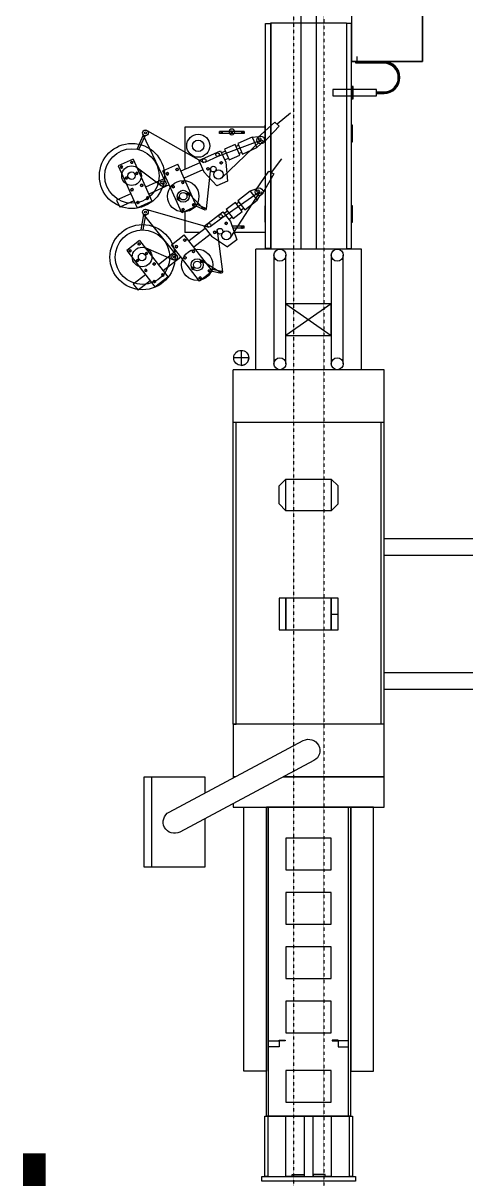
# Model space of a CAD drawing. Header units: millimetres. Extents: x -1732 to 458256, y -4349 to 130988.
# Drawn here: x 48993 to 51927, y 10436 to 18100 of the extents above; entities that cross this region are included whole.
import ezdxf

# ---------------------------------------------------------------- set-up
doc = ezdxf.new("R2010")
doc.units = ezdxf.units.MM
doc.header["$LTSCALE"] = 0.01
doc.header["$MEASUREMENT"] = 0
for name, pattern in [('CENTER2', [28.575, 19.05, -3.175, 3.175, -3.175]), ('HIDDEN2', [4.7625, 3.175, -1.5875]), ('PHANTOM2', [31.75, 15.875, -3.175, 3.175, -3.175, 3.175, -3.175])]:
    doc.linetypes.add(name, pattern=pattern)
doc.layers.get('0').update_dxf_attribs({"color": 251, "linetype": 'CONTINUOUS'})
for name, color, linetype in [('F-E-EQP-AXE', 251, 'CENTER2'), ('F-E-EQP-BIELO', 251, 'CONTINUOUS'), ('F-E-EQP-CAN', 251, 'HIDDEN2'), ('F-E-EQP-HD2', 251, 'HIDDEN2'), ('S-E-ACI', 251, 'PHANTOM2')]:
    doc.layers.add(name, color=color, linetype=linetype)

# ---------------------------------------------------------------- blocks, each defined once
blk = doc.blocks.new('3-8HEXB')
blk.add_lwpolyline([(-0.16, 0.28), (-0.32, 0), (-0.16, -0.28), (0.16, -0.28), (0.32, 0), (0.16, 0.28)], close=True)
blk.add_circle((0, 0), 0.281)
blk = doc.blocks.new('5-16HEXB')
blk.add_lwpolyline([(-0.14, 0.25), (-0.29, 0), (-0.14, -0.25), (0.14, -0.25), (0.29, 0), (0.14, 0.25)], close=True)
blk.add_circle((0, 0), 0.25)
blk = doc.blocks.new('30T')
blk.add_line((0, 0), (0, -0.08975))
for radius in [0.75, 0.1719]:
    blk.add_circle((0, 0), radius)
at = {"layer": 'F-E-EQP-AXE'}
for p, q in [((-0.08975, 0), (0.08975, 0)), ((0, -0.08975), (0, 0.08975))]:
    blk.add_line(p, q, dxfattribs=at)
at = {"layer": 'F-E-EQP-HD2'}
blk.add_circle((0, 0), 0.1919, dxfattribs=at)

msp = doc.modelspace()

# ---------------------------------------------------------------- linework, layer by layer
at = {"layer": 'F-E-EQP-BIELO'}
for p, q in [((50835.12361, 16601.13913), (50835.12361, 19101.13913)), ((50935.12361, 19101.13913), (50935.12361, 16601.13913)), ((50764.38967, 17502.70577), (50675.79481, 17429.65661)), ((50065.16408, 17410.11339), (50065.16408, 17129.1446)), ((50600.12361, 17410.11339), (50065.16408, 17410.11339)), ((50548.41772, 17340.84277), (50662.23483, 17443.55069)), ((50689.90054, 17416.69571), (50584.12498, 17303.86229)), ((50662.23483, 17443.55069), (50689.90054, 17416.69571)), ((49748.42014, 17263.418), (49790.66777, 17357.99607)), ((49761.04036, 17260.53181), (49802.26347, 17352.81632)), ((49938.69257, 17043.30662), (49786.58251, 17363.63344)), ((49805.31831, 17390.79365), (49805.49234, 17391.18325)), ((49816.69945, 17385.81468), (50189.45799, 17176.47418)), ((49816.91401, 17385.6139), (49817.08804, 17386.0035)), ((50286.58409, 17216.36465), (50568.11868, 17324.40881)), ((50458.42361, 17381.0766), (50295.0321, 17381.0766)), ((50295.0321, 17368.3766), (50295.0321, 17381.0766)), ((50458.42361, 17368.3766), (50295.0321, 17368.3766)), ((50302.7156, 17381.0766), (50302.7156, 17368.3766)), ((50307.7321, 17385.25132), (50307.7321, 17364.87246)), ((50312.7486, 17381.0766), (50312.7486, 17368.3766)), ((50371.2321, 17381.0766), (50371.2321, 17368.3766)), ((50511.4956, 17343.30455), (50415.90982, 17300.42132)), ((50440.70711, 17381.0766), (50440.70711, 17368.3766)), ((50445.72361, 17385.25132), (50445.72361, 17364.87246)), ((50450.74011, 17381.0766), (50450.74011, 17368.3766)), ((50458.42361, 17381.0766), (50458.42361, 17368.3766)), ((50511.4956, 17343.30455), (50542.68651, 17273.78069)), ((50512.04329, 17344.0836), (50553.83854, 17348.47438)), ((50157.47641, 17188.31997), (50302.31778, 17253.30103)), ((50302.31778, 17253.30103), (50336.37781, 17177.38197)), ((50333.3943, 17249.48234), (50308.95082, 17238.51612)), ((50565.14081, 17317.6769), (50312.24178, 17076.77346)), ((50421.1083, 17288.83401), (50403.55497, 17280.95895)), ((50415.90982, 17300.42132), (50447.10073, 17230.89746)), ((50447.10073, 17230.89746), (50542.68651, 17273.78069)), ((50542.68651, 17273.78069), (50569.4117, 17299.10609)), ((49721.74575, 17197.78736), (49623.25361, 17153.60024)), ((49721.74575, 17197.78736), (49846.50939, 16919.69192)), ((50164.10945, 17173.53506), (50039.1942, 17117.49358)), ((50157.47641, 17188.31997), (50191.53643, 17112.40091)), ((50198.59971, 17176.89168), (50286.58409, 17216.36465)), ((50353.54959, 17202.84659), (50329.74476, 17192.16688)), ((50336.37781, 17177.38197), (50348.16936, 17051.15909)), ((50441.90224, 17242.48477), (50423.71011, 17234.32312)), ((50706.35585, 17200.38112), (50637.50501, 17108.48558)), ((49623.25361, 17153.60024), (49748.01725, 16875.5048)), ((49751.1925, 17139.95059), (49909.99858, 17019.93693)), ((49919.90813, 17119.6557), (50018.40027, 17163.84282)), ((50044.67177, 16841.56026), (49919.90813, 17119.6557)), ((50143.1639, 16885.74738), (50018.40027, 17163.84282)), ((50184.90339, 17127.18582), (50059.98814, 17071.14434)), ((50191.53643, 17112.40091), (50277.97635, 17019.66798)), ((50236.04259, 17139.47444), (50205.85938, 16867.16985)), ((50534.68838, 16992.11736), (50621.04884, 17118.7867)), ((50654.27126, 17099.22009), (50578.11498, 16964.60928)), ((50621.04884, 17118.7867), (50654.27126, 17099.22009)), ((49940.70207, 17073.30646), (49804.92151, 17012.3904)), ((49961.49601, 17026.95722), (49825.71545, 16966.04116)), ((49909.28481, 17036.99252), (49908.87436, 17037.10914)), ((49912.75611, 17049.2089), (49912.34566, 17049.32553)), ((50348.16936, 17051.15909), (50277.97635, 17019.66798)), ((49706.42937, 16968.20328), (49612.8839, 16926.23541)), ((50195.05481, 16862.40709), (50085.38088, 16976.51639)), ((50309.63134, 16809.35802), (50557.7115, 16980.79751)), ((50556.40662, 16973.55295), (50367.51046, 16679.76625)), ((50498.22835, 16985.79523), (50415.46434, 16921.56339)), ((50498.22835, 16985.79523), (50544.94708, 16925.59722)), ((50498.5767, 16986.68154), (50538.15485, 17000.81278)), ((50544.94708, 16925.59722), (50564.93994, 16956.51481)), ((49612.8839, 16926.23541), (49633.67784, 16879.88617)), ((49727.22331, 16921.85404), (49633.67784, 16879.88617)), ((49748.01725, 16875.5048), (49846.50939, 16919.69192)), ((49800.79346, 16865.27078), (49800.87062, 16865.69044)), ((49813.0282, 16863.11865), (50224.66417, 16747.67083)), ((49813.28408, 16862.97419), (49813.36124, 16863.39385)), ((50143.1639, 16885.74738), (50044.67177, 16841.56026)), ((50142.63859, 16886.9183), (50196.85626, 16860.58118)), ((50144.94461, 16899.91723), (50202.40542, 16872.0047)), ((50423.25079, 16911.53038), (50408.05204, 16899.73487)), ((50415.46434, 16921.56339), (50462.18306, 16861.36537)), ((50454.39661, 16871.39838), (50438.64475, 16859.1736)), ((50462.18306, 16861.36537), (50544.94708, 16925.59722)), ((49775.56595, 16728.06462), (49794.2977, 16829.94197)), ((49788.51083, 16728.23859), (49806.78832, 16827.64537)), ((50012.41351, 16559.07985), (49788.99733, 16834.45587)), ((50065.16408, 16847.92051), (50065.16408, 16711.61339)), ((50190.79028, 16751.63366), (50316.2028, 16848.96434)), ((50233.44908, 16750.23416), (50309.63134, 16809.35802)), ((50316.2028, 16848.96434), (50367.21898, 16783.22898)), ((50347.30264, 16852.58822), (50326.13798, 16836.16267)), ((50377.89548, 16812.02705), (50357.2838, 16796.03066)), ((50367.21898, 16783.22898), (50408.46851, 16663.35516)), ((50165.65375, 16711.61339), (50065.16408, 16711.61339)), ((50200.72546, 16738.83198), (50092.5662, 16654.89129)), ((50190.79028, 16751.63366), (50241.80646, 16685.8983)), ((50278.66535, 16722.71129), (50313.60417, 16450.97595)), ((50458.42361, 16753.35017), (50377.50051, 16753.35017)), ((50458.42361, 16740.65017), (50381.87068, 16740.65017)), ((50600.12361, 16711.61339), (50391.86247, 16711.61339)), ((50440.70711, 16740.65017), (50440.70711, 16753.35017)), ((50445.72361, 16736.47545), (50445.72361, 16756.85431)), ((50450.74011, 16740.65017), (50450.74011, 16753.35017)), ((50458.42361, 16740.65017), (50458.42361, 16753.35017)), ((49765.13529, 16657.99247), (49679.85478, 16591.80761)), ((49765.13529, 16657.99247), (49952.0102, 16417.20043)), ((49976.13987, 16628.83844), (50061.42038, 16695.0233)), ((50248.29529, 16454.23125), (50061.42038, 16695.0233)), ((50231.87128, 16698.69998), (50123.71202, 16614.75928)), ((50241.80646, 16685.8983), (50347.69111, 16616.18678)), ((50408.46851, 16663.35516), (50347.69111, 16616.18678)), ((49679.85478, 16591.80761), (49866.72969, 16351.01556)), ((49807.40075, 16608.73972), (49990.0459, 16529.59805)), ((50007.28568, 16588.70643), (49889.71857, 16497.46444)), ((50163.01477, 16388.04639), (49976.13987, 16628.83844)), ((49985.81675, 16558.69387), (49985.39037, 16558.71033)), ((50655.12361, 16561.13913), (50655.12361, 15841.13913)), ((50735.12361, 15841.13913), (50735.12361, 16561.13913)), ((51035.12361, 16561.13913), (51035.12361, 15841.13913)), ((51115.12361, 15841.13913), (51115.12361, 16561.13913)), ((50038.4315, 16548.57442), (49920.86438, 16457.33243)), ((49985.32683, 16546.00332), (49984.90045, 16546.01978)), ((50304.22895, 16443.79765), (50170.72145, 16528.79793)), ((49804.43805, 16431.27958), (49723.44066, 16368.41878)), ((49866.72969, 16351.01556), (49952.0102, 16417.20043)), ((50248.29529, 16454.23125), (50163.01477, 16388.04639)), ((50246.68132, 16468.42106), (50309.10667, 16454.85901)), ((50247.50845, 16455.24511), (50306.41047, 16442.44851)), ((49723.44066, 16368.41878), (49754.58648, 16328.28678)), ((49835.58387, 16391.14757), (49754.58648, 16328.28678)), ((50438.82361, 15929.83913), (50438.82361, 15829.83913)), ((50735.12361, 15076.43913), (50690.12361, 15031.43913)), ((50690.12361, 14911.43913), (50690.12361, 15031.43913)), ((51035.12361, 15076.43913), (51080.12361, 15031.43913)), ((51080.12361, 14911.43913), (51080.12361, 15031.43913)), ((50735.12361, 14866.43913), (50690.12361, 14911.43913)), ((51035.12361, 14866.43913), (51080.12361, 14911.43913)), ((51035.12361, 14076.13913), (51035.12361, 14286.13913)), ((51035.12361, 14181.13913), (51080.12361, 14181.13913)), ((49846.72361, 12502.33913), (49846.72361, 13102.73913)), ((50615.12361, 10851.13913), (51155.12361, 10851.13913))]:
    msp.add_line(p, q, dxfattribs=at)
for points in [[(51170.12361, 18249.93913), (51170.12361, 17844.93913), (51640.12361, 17844.93913), (51640.12361, 18249.93913), (51220.12361, 18249.93913), (51170.12361, 18249.93913)], [(51220.12361, 18249.93913), (51640.12361, 18249.93913), (51640.12361, 17844.93913), (51170.12361, 17844.93913)], [(50600.12361, 16604.33913), (50600.12361, 18098.03913), (50635.12361, 18098.03913), (50635.12361, 16604.33913), (50600.12361, 16604.33913)], [(51135.12361, 18101.13913), (51135.12361, 16601.13913), (50635.12361, 16601.13913), (50635.12361, 18101.13913), (51135.12361, 18101.13913)], [(51170.12361, 16604.33913), (51170.12361, 18098.03913), (51135.12361, 18098.03913), (51135.12361, 16604.33913), (51170.12361, 16604.33913)], [(51044.82361, 17660.13913), (51044.82361, 17617.13913), (51334.82361, 17617.13913), (51334.82361, 17660.13913), (51044.82361, 17660.13913)], [(51170.12361, 17680.13913), (51170.12361, 17597.13913), (51180.12361, 17597.13913), (51180.12361, 17680.13913), (51170.12361, 17680.13913)], [(50600.12361, 17313.13913), (50600.12361, 17423.13913), (50595.12361, 17423.13913), (50595.12361, 17313.13913), (50600.12361, 17313.13913)], [(51175.12361, 17313.13913), (51175.12361, 17423.13913), (51170.12361, 17423.13913), (51170.12361, 17313.13913), (51175.12361, 17313.13913)], [(50600.12361, 16779.13913), (50600.12361, 16889.13913), (50595.12361, 16889.13913), (50595.12361, 16779.13913), (50600.12361, 16779.13913)], [(51175.12361, 16779.13913), (51175.12361, 16889.13913), (51170.12361, 16889.13913), (51170.12361, 16779.13913), (51175.12361, 16779.13913)], [(51235.12361, 16601.13913), (50535.12361, 16601.13913)], [(50535.12361, 15801.13913), (50535.12361, 16601.13913)], [(51235.12361, 15801.13913), (51235.12361, 16601.13913)], [(50735.12361, 16027.73913), (51035.12361, 16027.73913), (51035.12361, 16237.73913), (50735.12361, 16237.73913), (51035.12361, 16027.73913), (51035.12361, 16237.73913), (50735.12361, 16027.73913), (50735.12361, 16237.73913)], [(50488.82361, 15879.83913), (50388.82361, 15879.83913)], [(50385.12361, 15451.13913), (50385.12361, 15801.13913)], [(51385.12361, 15801.13913), (50385.12361, 15801.13913)], [(51385.12361, 15451.13913), (51385.12361, 15801.13913)], [(51385.12361, 15451.13913), (50385.12361, 15451.13913)], [(51385.12361, 15451.13913), (50385.12361, 15451.13913)], [(50385.12361, 13451.13913), (50385.12361, 15451.13913)], [(50385.12361, 13451.13913), (50405.12361, 13451.13913), (50405.12361, 15451.13913)], [(51385.12361, 13451.13913), (51365.12361, 13451.13913), (51365.12361, 15451.13913)], [(51385.12361, 13451.13913), (51385.12361, 15451.13913)], [(51035.12361, 14866.43913), (50735.12361, 14866.43913), (50735.12361, 15076.43913), (51035.12361, 15076.43913), (51035.12361, 14866.43913)], [(52335.12361, 14681.13913), (51385.12361, 14681.13913)], [(51385.12361, 14571.13913), (52335.12361, 14571.13913), (52335.12361, 13791.13913), (51385.12361, 13791.13913)], [(50735.12361, 14076.13913), (50735.12361, 14286.13913), (50690.12361, 14286.13913), (50690.12361, 14076.13913), (50735.12361, 14076.13913)], [(51035.12361, 14076.13913), (51035.12361, 14286.13913), (50735.12361, 14286.13913), (50735.12361, 14076.13913), (51035.12361, 14076.13913)], [(51080.12361, 14076.13913), (51080.12361, 14286.13913), (51035.12361, 14286.13913), (51035.12361, 14076.13913), (51080.12361, 14076.13913)], [(52335.12361, 13681.13913), (51385.12361, 13681.13913)], [(50716.32361, 13101.13913), (51385.12361, 13101.13913), (51385.12361, 13451.13913), (50385.12361, 13451.13913), (50385.12361, 13101.13913), (50397.52361, 13101.13913)], [(50196.52361, 12824.03913), (50196.52361, 12502.33913), (49796.52361, 12502.33913), (49796.52361, 13102.73913), (50196.52361, 13102.73913), (50196.52361, 12994.03913)], [(50397.52361, 13101.13913), (50385.12361, 13101.13913), (50385.12361, 13094.53913)], [(50385.12361, 12924.53913), (50385.12361, 12901.13913), (51385.12361, 12901.13913), (51385.12361, 13101.13913), (50716.32361, 13101.13913)], [(50605.12361, 12901.13913), (50605.12361, 11151.13913), (50455.12361, 11151.13913), (50455.12361, 12901.13913), (50605.12361, 12901.13913)], [(51165.12361, 12901.13913), (50605.12361, 12901.13913)], [(50605.12361, 10851.13913), (50605.12361, 12901.13913)], [(50605.12361, 10851.13913), (50620.12361, 10851.13913), (50620.12361, 12901.13913)], [(51165.12361, 10851.13913), (51150.12361, 10851.13913), (51150.12361, 12901.13913)], [(51165.12361, 10851.13913), (51165.12361, 12901.13913)], [(51165.12361, 12901.13913), (51165.12361, 11151.13913), (51315.12361, 11151.13913), (51315.12361, 12901.13913), (51165.12361, 12901.13913)], [(50735.12361, 12484.83913), (51035.12361, 12484.83913), (51035.12361, 12694.83913), (50735.12361, 12694.83913), (50735.12361, 12484.83913)], [(50735.12361, 12124.83913), (51035.12361, 12124.83913), (51035.12361, 12334.83913), (50735.12361, 12334.83913), (50735.12361, 12124.83913)], [(50735.12361, 11764.83913), (51035.12361, 11764.83913), (51035.12361, 11974.83913), (50735.12361, 11974.83913), (50735.12361, 11764.83913)], [(50735.12361, 11404.83913), (51035.12361, 11404.83913), (51035.12361, 11614.83913), (50735.12361, 11614.83913), (50735.12361, 11404.83913)], [(50690.12361, 11351.13913), (50690.12361, 11311.13913), (50620.12361, 11311.13913), (50620.12361, 11351.13913), (50690.12361, 11351.13913)], [(50730.12361, 11356.13913), (50730.12361, 11351.13913), (50690.12361, 11351.13913), (50690.12361, 11356.13913), (50730.12361, 11356.13913)], [(51040.12361, 11356.13913), (51040.12361, 11351.13913), (51080.12361, 11351.13913), (51080.12361, 11356.13913), (51040.12361, 11356.13913)], [(51080.12361, 11351.13913), (51080.12361, 11311.13913), (51150.12361, 11311.13913), (51150.12361, 11351.13913), (51080.12361, 11351.13913)], [(50735.12361, 10944.83913), (51035.12361, 10944.83913), (51035.12361, 11154.83913), (50735.12361, 11154.83913), (50735.12361, 10944.83913)], [(50615.12361, 10851.13913), (50615.12361, 10451.13913), (50595.12361, 10451.13913), (50595.12361, 10851.13913), (50615.12361, 10851.13913)], [(51165.12361, 10851.13913), (50605.12361, 10851.13913)], [(50855.12361, 10851.13913), (50855.12361, 10451.13913), (50735.12361, 10451.13913), (50735.12361, 10851.13913), (50855.12361, 10851.13913)], [(51035.12361, 10851.13913), (51035.12361, 10451.13913), (50915.12361, 10451.13913), (50915.12361, 10851.13913), (51035.12361, 10851.13913)], [(51175.12361, 10851.13913), (51175.12361, 10451.13913), (51155.12361, 10451.13913), (51155.12361, 10851.13913), (51175.12361, 10851.13913)], [(51195.12361, 10451.13913), (51195.12361, 10421.13913), (50575.12361, 10421.13913), (50575.12361, 10451.13913), (51195.12361, 10451.13913)], [(50855.12361, 10466.13913), (50855.12361, 10451.13913), (50775.12361, 10451.13913), (50775.12361, 10466.13913), (50855.12361, 10466.13913)], [(50995.12361, 10451.13913), (50995.12361, 10466.13913), (50915.12361, 10466.13913), (50915.12361, 10451.13913), (50995.12361, 10451.13913)]]:
    msp.add_lwpolyline(points, dxfattribs=at)
for points in [[(51334.82361, 17638.63913), (51384.82361, 17638.63913, 1), (51384.82361, 17838.63913), (51206.32361, 17838.63913), (51206.32361, 17877.63913)], [(51334.82361, 17643.63913), (51384.82361, 17643.63913, 0.9972), (51384.82361, 17833.63913), (51197.82361, 17833.63913), (51197.82361, 17844.93913)], [(51334.82361, 17633.63913), (51384.82361, 17633.63913, 1), (51384.82361, 17844.93913), (51215.82361, 17844.93913)], [(50388.82361, 15879.83913, -0.4142), (50438.82361, 15929.83913), (50438.82361, 15879.83913), (50388.82361, 15879.83913)], [(50438.82361, 15829.83913, 0.4142), (50488.82361, 15879.83913), (50438.82361, 15879.83913), (50438.82361, 15829.83913)], [(50031.82361, 12736.13913, -1), (49961.22361, 12868.53913), (50849.82361, 13342.33913, -0.9956), (50920.32361, 13209.93913), (50031.82361, 12736.13913)]]:
    msp.add_lwpolyline(points, format="xyb", dxfattribs=at)
for points in [[(50397.98507, 17293.84684), (50327.40393, 17263.34298), (50357.9079, 17192.76224), (50428.48892, 17223.2657)], [(50399.5977, 16910.94405), (50338.21012, 16864.64342), (50384.51076, 16803.25626), (50445.89832, 16849.55647)]]:
    msp.add_lwpolyline(points, close=True, dxfattribs=at)
for centre, radius in [((49803.79089, 17371.80499), 19.05), ((49803.79089, 17371.80499), 6.35), ((50153.69114, 17286.21355), 76.2), ((50153.69114, 17286.21355), 38.1), ((50567.77673, 17324.54158), 25.63019), ((50561.60585, 17331.47157), 8.02726), ((50575.92009, 17314.8884), 8.02726), ((49714.4779, 17085.96678), 215.9), ((49714.4779, 17085.96678), 180.66824), ((50193.63828, 17187.95059), 12.12086), ((50281.62267, 17227.42356), 12.12086), ((49711.87576, 17087.92537), 65.21066), ((49711.87576, 17087.92537), 24.67529), ((50253.73847, 17131.55671), 19.12776), ((50288.08178, 17095.62488), 30.64444), ((49921.48419, 17035.13507), 19.05), ((49921.48419, 17035.13507), 6.35), ((50054.54175, 16951.42225), 104.04539), ((50054.54175, 16951.42225), 39.75887), ((50054.54175, 16951.42225), 24.67529), ((50557.34788, 16980.84582), 25.63019), ((50549.71572, 16986.12358), 8.02726), ((50567.53951, 16973.38736), 8.02726), ((49803.79089, 16846.45808), 19.05), ((50199.63084, 16866.29294), 6.35), ((49803.79089, 16846.45808), 6.35), ((50302.19996, 16818.9335), 12.12086), ((49784.46466, 16547.61566), 215.9), ((49784.46466, 16547.61566), 180.66824), ((50226.0177, 16759.80964), 12.12086), ((50297.73003, 16719.19383), 19.12776), ((50339.58371, 16692.38285), 30.64444), ((49781.47377, 16548.90477), 65.21066), ((49781.47377, 16548.90477), 24.67529), ((49997.61995, 16547.07764), 19.05), ((49997.61995, 16547.07764), 6.35), ((50146.6763, 16497.1341), 104.04539), ((50695.12361, 16561.13913), 39.9994), ((51075.12361, 16561.13913), 39.9994), ((50146.6763, 16497.1341), 39.75887), ((50146.6763, 16497.1341), 24.67529), ((50307.75857, 16448.65376), 6.35), ((50438.82361, 15879.83913), 50), ((50695.12361, 15841.13913), 40.0009), ((51075.12361, 15841.13913), 40.0009)]:
    msp.add_circle(centre, radius, dxfattribs=at)
at = {"layer": 'F-E-EQP-CAN'}
msp.add_line((50985.07629, 23036.87046), (50985.07629, 5639.13791), dxfattribs=at)
msp.add_lwpolyline([(50985.07629, 23236.87046), (50985.07667, 35036.14032), (54826.19109, 35036.14032), (55659.75013, 35869.69936), (55659.75013, 45733.52954), (55659.75013, 45733.52954), (55459.58535, 45733.52993), (55460.07629, 35952.86777), (54743.34808, 35236.14032), (50785.07668, 35236.14032), (50785.07668, 35236.14032), (50785.07629, 5839.13791)], dxfattribs=at)
at = {"layer": 'S-E-ACI', "linetype": 'Continuous', "const_width": 150}
msp.add_lwpolyline([(49068.43299, 3382.85879), (49068.41296, 10604.96143)], dxfattribs=at)

# ---------------------------------------------------------------- block references
at = {"layer": 'F-E-EQP-BIELO', "yscale": 25.4, "zscale": 25.4}
for name, p, xscale, rotation in [('30T', (50376.88524, 17378.25014), -25.4, 89.99999999999888), ('5-16HEXB', (49713.24161, 17176.27594), -25.4, 24.16272346663014), ('3-8HEXB', (50306.04335, 17172.9904), -25.4, 204.1627234666302), ('5-16HEXB', (49644.9756, 17145.64935), 25.4, 24.16272346663013), ('5-16HEXB', (49746.00877, 17103.23867), 25.4, 204.1627234666302), ('3-8HEXB', (49949.28543, 17100.45113), 25.4, 24.16272346663013), ('3-8HEXB', (50013.21187, 17129.13084), -25.4, 24.16272346663014), ('3-8HEXB', (50218.05896, 17133.51743), -25.4, 204.1627234666302), ('5-16HEXB', (49677.74275, 17072.61208), -25.4, 204.1627234666302), ('3-8HEXB', (49778.93917, 17024.02766), -25.4, 24.16272346663014), ('3-8HEXB', (49987.47834, 17015.31996), -25.4, 204.1627234666302), ('3-8HEXB', (50051.40478, 17043.99967), 25.4, 204.1627234666302), ('3-8HEXB', (49715.01273, 16995.34795), 25.4, 24.16272346663013), ('3-8HEXB', (49817.13208, 16938.89649), 25.4, 204.1627234666302), ('5-16HEXB', (50020.40875, 16936.10895), 25.4, 24.16272346663013), ('5-16HEXB', (50088.67476, 16966.73554), -25.4, 24.16272346663014), ('3-8HEXB', (49753.20564, 16910.21678), -25.4, 204.1627234666302), ('5-16HEXB', (50053.1759, 16863.07168), -25.4, 204.1627234666302), ('5-16HEXB', (50121.44192, 16893.69827), 25.4, 204.1627234666302), ('3-8HEXB', (50262.59576, 16712.67808), -25.4, 217.8144745697166), ('3-8HEXB', (50338.77802, 16771.80194), -25.4, 217.8144745697166), ('5-16HEXB', (49761.94854, 16635.08165), -25.4, 37.81447456971673), ('3-8HEXB', (50064.57129, 16660.06742), -25.4, 37.81447456971673), ('5-16HEXB', (49702.83965, 16589.20817), 25.4, 37.81447456971673), ('5-16HEXB', (49811.02822, 16571.8415), 25.4, 217.8144745697166), ('3-8HEXB', (50009.21987, 16617.11006), 25.4, 37.81447456971673), ('3-8HEXB', (50066.42641, 16543.39829), -25.4, 217.8144745697166), ('3-8HEXB', (50121.77783, 16586.35565), 25.4, 217.8144745697166), ('5-16HEXB', (49751.91933, 16525.96803), -25.4, 217.8144745697166), ('3-8HEXB', (49861.72366, 16502.64058), -25.4, 37.81447456971673), ('5-16HEXB', (50117.12185, 16474.19736), 25.4, 37.81447456971673), ('5-16HEXB', (50176.23074, 16520.07084), -25.4, 37.81447456971673), ('3-8HEXB', (49806.37223, 16459.68321), 25.4, 37.81447456971673), ('3-8HEXB', (49918.9302, 16428.9288), 25.4, 217.8144745697166), ('5-16HEXB', (50166.20153, 16410.95722), -25.4, 217.8144745697166), ('5-16HEXB', (50225.31042, 16456.83069), 25.4, 217.8144745697166), ('3-8HEXB', (49863.57878, 16385.97144), -25.4, 217.8144745697166)]:
    msp.add_blockref(name, p, dxfattribs=dict(at, xscale=xscale, rotation=rotation))

doc.saveas('drawing.dxf')
